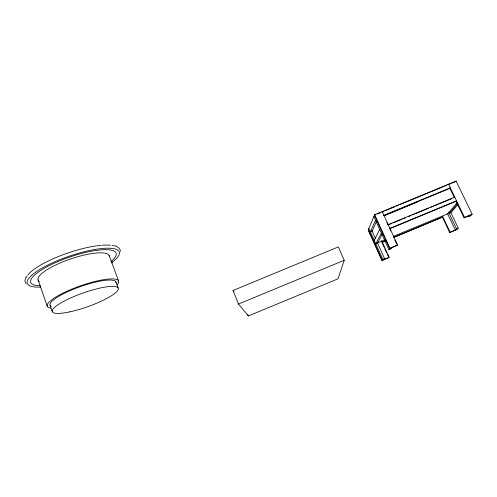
<?xml version="1.0" encoding="UTF-8"?>
<svg xmlns="http://www.w3.org/2000/svg" width="497" height="497" viewBox="0 0 497 497"><rect width="100%" height="100%" fill="white"/><g stroke="black" fill="none" stroke-linecap="round" stroke-linejoin="round"><path stroke-width="0.75" d="M344.216 260.273L338.035 278.798L248.376 315.955L238.498 304.046L233.031 290.497L338.345 246.922L344.216 260.273L238.498 304.046M469.764 215.462L468.36 216.878L470.249 216.096L472.15 214.195L456.103 181.045L374.657 214.71L368.165 230.005L381.969 260.602L389.145 257.396L381.566 240.685M375.527 220.239L370.377 231.826L372.123 231.105L376.471 221.519M374.235 240.374L379.696 229.415M26.012 276.941L24.85 280.755L26.061 283.924M381.367 233.099L375.782 243.803L377.534 243.083L382.181 234.335M387.977 225.066L388.219 224.619L454.755 197.092L454.326 197.613M384.2 247.301L381.994 242.437L385.045 240.877M381.969 260.602L382.789 259.328L384.548 258.602L377.248 242.449M373.862 216.586L388.946 249.774L389.921 248.258L397.588 245.083L382.249 211.573L382.025 212.051L384.237 211.138M383.914 259.564L384.548 258.602M391.586 247.848L390.841 248.985L388.946 249.774M397.588 245.083L389.679 248.637L374.458 215.182L375.72 214.661M448.126 184.729L448.536 184.17L464.515 217.363L464.055 217.829L456.091 201.279L456.532 200.776L389.921 228.34M455.668 181.61L456.103 181.045M457.091 202.838L447.635 213.89L393.63 236.249M457.476 203.789L449.17 213.424L450.909 212.704L457.836 204.733M442.193 216.692L449.71 232.528L457.047 229.26M450.947 212.772L458.253 228.055L456.501 228.782L455.308 229.981L447.412 213.424M458.253 228.055L456.65 229.657L449.71 232.528M111.514 262.82L112.595 262.037M389.145 257.396L382.168 260.285L368.333 229.614M377.068 214.101L380.652 212.623M385.579 210.585L392.686 207.647M392.841 207.584L394.991 206.696M396.426 206.1L398.575 205.211M400.01 204.621L406.9 201.77M407.18 201.658L412.92 199.285M413.299 199.123L429.65 192.37M430.122 192.171L435.863 189.798M436.043 189.724L443.15 186.785M444.467 186.245L446.704 185.313M448.052 184.76L450.201 183.871M451.636 183.281L454.985 181.896M383.939 215.263L450.294 187.823L449.884 188.375L383.709 215.735M384.572 215.568L418.083 201.707M389.406 224.476L391.549 223.588M392.972 222.998L402.247 219.165M403.676 218.574L405.813 217.686M408.671 216.506L410.808 215.623M412.237 215.027L414.374 214.145M415.803 213.555L428.644 208.243M430.787 207.355L433.639 206.174M435.068 205.584L437.205 204.702M438.634 204.112L451.475 198.794M389.679 228.775L456.097 201.291M377.285 243.014L385.1 239.778M393.612 237.33L442.87 216.934L394.09 237.411M381.988 242.418L385.548 240.946M464.515 217.363L472.15 214.195M464.055 217.829L471.672 214.673M114.254 245.648C117.093 246.232 120.361 248.121 120.467 251.364M233.031 290.497L233.957 291.708M449.785 188.177L454.432 197.831M448.518 212.064L456.501 228.782M442.547 216.263L450.089 232.142M386.803 222.501L387.759 224.588M389.99 229.459L390.63 230.85M394.767 239.902L396.681 244.083M374.657 214.71L389.921 248.258M384.827 248.686L386.716 252.855M387.349 254.247L388.611 257.024M371.849 230.509L375.341 238.237M368.836 228.421L382.789 259.328M247.823 314.601L248.376 315.955M109.197 255.588L118.609 280.942M115.882 281.811L118.162 287.968M50.042 305.189L52.253 311.526M38.058 279.83L47.172 306.028M40.443 287.111A48.613 12.177 -18.8 0 1 38.412 270.337A48.613 12.177 -18.8 0 1 100.835 248.637A48.613 12.177 -18.8 0 1 112.297 262.13M40.363 285.806A45.128 11.301 -18.8 0 1 42.146 269.529A45.128 11.301 -18.8 0 1 98.524 250.121A45.128 11.301 -18.8 0 1 111.055 261.472M50.669 308.128A37.865 8.145 -19.4 0 1 80.222 285.937A37.865 8.145 -19.4 0 1 117.174 284.694M51.116 306.382A34.945 7.511 -19.4 0 1 79.023 287.092A34.945 7.511 -19.4 0 1 116.062 282.781M39.22 281.389A37.586 9.406 -18.8 0 1 69.481 259.359A37.586 9.406 -18.8 0 1 109.359 256.812M26.453 277.239A48.569 12.369 -18.8 0 1 26.981 276.202M27.726 275.108A48.569 12.369 -18.8 0 1 50.775 259.825M51.346 259.558A48.569 12.369 -18.8 0 1 96.48 245.872M97.145 245.779A48.569 12.369 -18.8 0 1 100.966 245.35M102.171 245.251A48.569 12.369 -18.8 0 1 110.409 245.251M112.042 245.468A48.569 12.369 -18.8 0 1 113.496 245.767M69.866 311.855A35.007 7.225 -19.5 0 0 118.317 288.409A35.007 7.225 -19.5 0 0 67.611 299.38A35.007 7.225 -19.5 0 0 69.866 311.855"/></g></svg>
